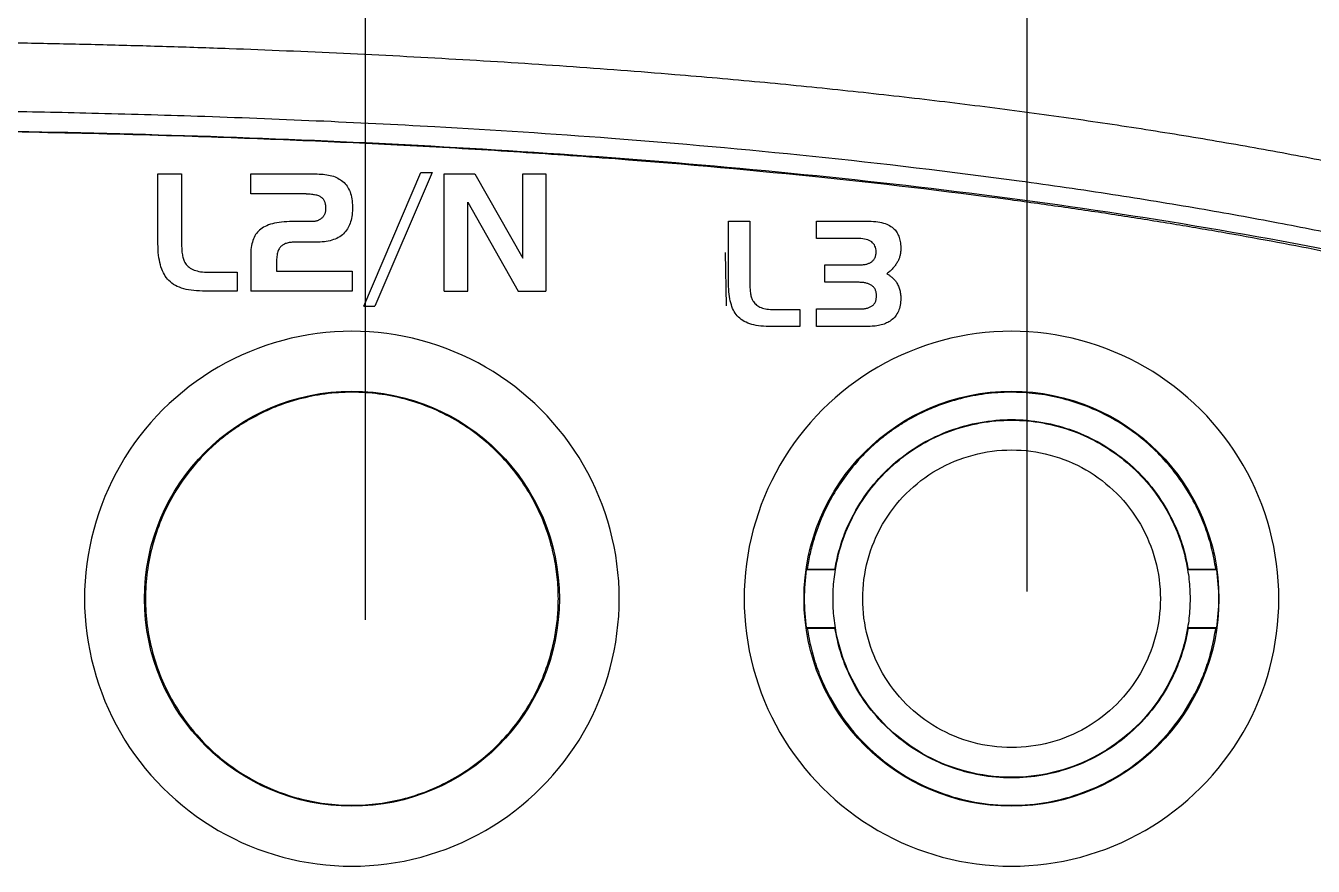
# Model space of a CAD drawing. Header units: inches. Extents: x 15 to 148, y 10 to 111.
# Drawn here: x 132.897 to 133.493, y 104.75 to 105.139 of the extents above; entities that cross this region are included whole.
import ezdxf

# ---------------------------------------------------------------- set-up
doc = ezdxf.new("R2010")
doc.units = ezdxf.units.IN
doc.header["$MEASUREMENT"] = 0
doc.layers.add('BLK_12AWG', color=7, linetype='Continuous')

# ---------------------------------------------------------------- blocks, each defined once
blk = doc.blocks.new('Varia')
at = {"color": 7, "linetype": 'Continuous'}
for p, q in [((163.8491, 107.3253), (163.8491, 107.3899)), ((163.8491, 107.3899), (163.871, 107.3899)), ((163.871, 107.3899), (163.871, 107.3242)), ((163.935, 107.3716), (163.935, 107.3899)), ((163.935, 107.3899), (163.9964, 107.3899)), ((163.9964, 107.3899), (163.9983, 107.3898)), ((163.9983, 107.3898), (164.0002, 107.3898)), ((164.0002, 107.3898), (164.002, 107.3896)), ((164.002, 107.3896), (164.0037, 107.3894)), ((164.0037, 107.3894), (164.0054, 107.3892)), ((164.0054, 107.3892), (164.007, 107.3889)), ((164.007, 107.3889), (164.0086, 107.3885)), ((164.0086, 107.3885), (164.0101, 107.3881)), ((164.0101, 107.3881), (164.0116, 107.3877)), ((164.0116, 107.3877), (164.013, 107.3871)), ((164.013, 107.3871), (164.0143, 107.3866)), ((164.0143, 107.3866), (164.0156, 107.3859)), ((164.0156, 107.3859), (164.0168, 107.3852)), ((164.0168, 107.3852), (164.018, 107.3845)), ((164.018, 107.3845), (164.0191, 107.3837)), ((164.0191, 107.3837), (164.0202, 107.3829)), ((164.0397, 107.2676), (164.0923, 107.3911)), ((164.1029, 107.3911), (164.0498, 107.2676)), ((164.0923, 107.3911), (164.1029, 107.3911)), ((164.1141, 107.2815), (164.1141, 107.3899)), ((164.1141, 107.3899), (164.1425, 107.3899)), ((164.1425, 107.3899), (164.1869, 107.3118)), ((164.1869, 107.3118), (164.1869, 107.3899)), ((164.1869, 107.3899), (164.2081, 107.3899)), ((164.2081, 107.3899), (164.2081, 107.2815)), ((163.9863, 107.3716), (163.935, 107.3716)), ((163.9863, 107.3716), (163.9876, 107.3715)), ((163.9876, 107.3715), (163.9888, 107.3715)), ((163.9888, 107.3715), (163.99, 107.3714)), ((163.99, 107.3714), (163.9911, 107.3713)), ((163.9911, 107.3713), (163.9921, 107.3712)), ((163.9921, 107.3712), (163.9932, 107.371)), ((164.0202, 107.3829), (164.0213, 107.3819)), ((164.0213, 107.3819), (164.0223, 107.3808)), ((164.0223, 107.3808), (164.0232, 107.3797)), ((164.0232, 107.3797), (164.0241, 107.3786)), ((164.0241, 107.3786), (164.0249, 107.3773)), ((164.0249, 107.3773), (164.0256, 107.376)), ((164.0256, 107.376), (164.0263, 107.3746)), ((164.0263, 107.3746), (164.0269, 107.3732)), ((164.0269, 107.3732), (164.0274, 107.3717)), ((164.0274, 107.3717), (164.0279, 107.3702)), ((163.9932, 107.371), (163.9941, 107.3709)), ((163.9941, 107.3709), (163.9951, 107.3707)), ((163.9951, 107.3707), (163.9959, 107.3704)), ((163.9959, 107.3704), (163.9968, 107.3701)), ((163.9968, 107.3701), (163.9976, 107.3699)), ((163.9976, 107.3699), (163.9983, 107.3695)), ((163.9983, 107.3695), (163.999, 107.3692)), ((163.999, 107.3692), (163.9996, 107.3688)), ((163.9996, 107.3688), (164.0002, 107.3684)), ((164.0002, 107.3684), (164.0008, 107.368)), ((164.0008, 107.368), (164.0012, 107.3676)), ((164.0012, 107.3676), (164.0016, 107.3671)), ((164.0016, 107.3671), (164.002, 107.3667)), ((164.002, 107.3667), (164.0023, 107.3662)), ((164.0023, 107.3662), (164.0026, 107.3657)), ((164.0026, 107.3657), (164.0029, 107.3651)), ((164.0029, 107.3651), (164.0032, 107.3645)), ((164.0032, 107.3645), (164.0034, 107.3639)), ((164.0034, 107.3639), (164.0036, 107.3633)), ((164.0036, 107.3633), (164.0038, 107.3626)), ((164.0038, 107.3626), (164.004, 107.3619)), ((164.004, 107.3619), (164.0041, 107.3611)), ((164.0041, 107.3611), (164.0042, 107.3604)), ((164.0042, 107.3604), (164.0043, 107.3596)), ((164.0043, 107.3596), (164.0043, 107.3587)), ((164.0279, 107.3702), (164.0283, 107.3685)), ((164.0283, 107.3685), (164.0286, 107.3668)), ((164.0286, 107.3668), (164.0288, 107.3651)), ((164.0288, 107.3651), (164.029, 107.3633)), ((164.029, 107.3633), (164.0291, 107.3614)), ((164.0291, 107.3614), (164.0292, 107.3594)), ((164.0292, 107.3594), (164.0291, 107.3575)), ((164.136, 107.3638), (164.1825, 107.2815)), ((164.136, 107.2815), (164.136, 107.3638)), ((163.9983, 107.3473), (163.9978, 107.3471)), ((163.9989, 107.3476), (163.9983, 107.3473)), ((163.9994, 107.3479), (163.9989, 107.3476)), ((163.9998, 107.3483), (163.9994, 107.3479)), ((164.0003, 107.3486), (163.9998, 107.3483)), ((164.0008, 107.349), (164.0003, 107.3486)), ((164.0012, 107.3495), (164.0008, 107.349)), ((164.0016, 107.3499), (164.0012, 107.3495)), ((164.002, 107.3503), (164.0016, 107.3499)), ((164.0023, 107.3508), (164.002, 107.3503)), ((164.0026, 107.3513), (164.0023, 107.3508)), ((164.0029, 107.3518), (164.0026, 107.3513)), ((164.0032, 107.3523), (164.0029, 107.3518)), ((164.0034, 107.3529), (164.0032, 107.3523)), ((164.0036, 107.3534), (164.0034, 107.3529)), ((164.0038, 107.354), (164.0036, 107.3534)), ((164.004, 107.3546), (164.0038, 107.354)), ((164.0041, 107.3552), (164.004, 107.3546)), ((164.0042, 107.3559), (164.0041, 107.3552)), ((164.0043, 107.3565), (164.0042, 107.3559)), ((164.0043, 107.3587), (164.0043, 107.3579)), ((164.0043, 107.3579), (164.0043, 107.3572)), ((164.0043, 107.3572), (164.0043, 107.3565)), ((164.0281, 107.3488), (164.0278, 107.3472)), ((164.0285, 107.3504), (164.0281, 107.3488)), ((164.0287, 107.3521), (164.0285, 107.3504)), ((164.0289, 107.3538), (164.0287, 107.3521)), ((164.0291, 107.3556), (164.0289, 107.3538)), ((164.0291, 107.3575), (164.0291, 107.3556)), ((163.9411, 107.3359), (163.9403, 107.3349)), ((163.942, 107.3369), (163.9411, 107.3359)), ((163.943, 107.3379), (163.942, 107.3369)), ((163.9442, 107.3388), (163.943, 107.3379)), ((163.9454, 107.3397), (163.9442, 107.3388)), ((163.9468, 107.3406), (163.9454, 107.3397)), ((163.9482, 107.3413), (163.9468, 107.3406)), ((163.9498, 107.342), (163.9482, 107.3413)), ((163.9514, 107.3427), (163.9498, 107.342)), ((163.9532, 107.3433), (163.9514, 107.3427)), ((163.9551, 107.3438), (163.9532, 107.3433)), ((163.957, 107.3443), (163.9551, 107.3438)), ((163.959, 107.3447), (163.957, 107.3443)), ((163.9612, 107.345), (163.959, 107.3447)), ((163.9635, 107.3453), (163.9612, 107.345)), ((163.9658, 107.3455), (163.9635, 107.3453)), ((163.9683, 107.3457), (163.9658, 107.3455)), ((163.9708, 107.3458), (163.9683, 107.3457)), ((163.9735, 107.3458), (163.9708, 107.3458)), ((163.9918, 107.3458), (163.9735, 107.3458)), ((163.9924, 107.3458), (163.9918, 107.3458)), ((163.9931, 107.3458), (163.9924, 107.3458)), ((163.9937, 107.3459), (163.9931, 107.3458)), ((163.9944, 107.346), (163.9937, 107.3459)), ((163.995, 107.3461), (163.9944, 107.346)), ((163.9956, 107.3462), (163.995, 107.3461)), ((163.9962, 107.3464), (163.9956, 107.3462)), ((163.9967, 107.3466), (163.9962, 107.3464)), ((163.9973, 107.3468), (163.9967, 107.3466)), ((163.9978, 107.3471), (163.9973, 107.3468)), ((164.0219, 107.3357), (164.0208, 107.3346)), ((164.0228, 107.3367), (164.0219, 107.3357)), ((164.0236, 107.3378), (164.0228, 107.3367)), ((164.0244, 107.339), (164.0236, 107.3378)), ((164.0251, 107.3402), (164.0244, 107.339)), ((164.0257, 107.3415), (164.0251, 107.3402)), ((164.0263, 107.3428), (164.0257, 107.3415)), ((164.0269, 107.3442), (164.0263, 107.3428)), ((164.0274, 107.3457), (164.0269, 107.3442)), ((164.0278, 107.3472), (164.0274, 107.3457)), ((164.3773, 107.2882), (164.3773, 107.3463)), ((164.3773, 107.3463), (164.397, 107.3463)), ((164.397, 107.3463), (164.397, 107.2872)), ((164.4586, 107.3301), (164.4586, 107.3463)), ((164.4586, 107.3463), (164.5047, 107.3463)), ((164.5047, 107.3463), (164.507, 107.3462)), ((164.507, 107.3462), (164.5092, 107.3462)), ((164.5092, 107.3462), (164.5114, 107.346)), ((164.5114, 107.346), (164.5134, 107.3458)), ((164.5134, 107.3458), (164.5153, 107.3455)), ((164.5153, 107.3455), (164.5172, 107.3452)), ((164.5172, 107.3452), (164.5189, 107.3449)), ((164.5189, 107.3449), (164.5206, 107.3444)), ((164.5206, 107.3444), (164.5222, 107.3439)), ((164.5222, 107.3439), (164.5236, 107.3434)), ((164.5236, 107.3434), (164.525, 107.3428)), ((164.525, 107.3428), (164.5263, 107.3421)), ((164.5263, 107.3421), (164.5275, 107.3414)), ((164.5275, 107.3414), (164.5287, 107.3406)), ((164.5287, 107.3406), (164.5297, 107.3398)), ((164.5297, 107.3398), (164.5306, 107.3389)), ((164.5306, 107.3389), (164.5314, 107.3381)), ((164.5314, 107.3381), (164.532, 107.3372)), ((164.532, 107.3372), (164.5327, 107.3363)), ((164.5327, 107.3363), (164.5333, 107.3353)), ((163.8492, 107.3225), (163.8491, 107.3253)), ((163.871, 107.3242), (163.871, 107.3228)), ((163.9357, 107.3236), (163.9355, 107.3218)), ((163.9361, 107.3252), (163.9357, 107.3236)), ((163.9365, 107.3268), (163.9361, 107.3252)), ((163.937, 107.3284), (163.9365, 107.3268)), ((163.9375, 107.3298), (163.937, 107.3284)), ((163.9381, 107.3312), (163.9375, 107.3298)), ((163.9388, 107.3325), (163.9381, 107.3312)), ((163.9395, 107.3337), (163.9388, 107.3325)), ((163.9403, 107.3349), (163.9395, 107.3337)), ((163.9637, 107.3235), (163.9631, 107.323)), ((163.9643, 107.3239), (163.9637, 107.3235)), ((163.9649, 107.3243), (163.9643, 107.3239)), ((163.9656, 107.3247), (163.9649, 107.3243)), ((163.9663, 107.325), (163.9656, 107.3247)), ((163.9671, 107.3254), (163.9663, 107.325)), ((163.9679, 107.3256), (163.9671, 107.3254)), ((163.9687, 107.3259), (163.9679, 107.3256)), ((163.9696, 107.3261), (163.9687, 107.3259)), ((163.9705, 107.3263), (163.9696, 107.3261)), ((163.9714, 107.3265), (163.9705, 107.3263)), ((163.9724, 107.3266), (163.9714, 107.3265)), ((163.9734, 107.3267), (163.9724, 107.3266)), ((163.9745, 107.3268), (163.9734, 107.3267)), ((163.9756, 107.3268), (163.9745, 107.3268)), ((163.9767, 107.3268), (163.9756, 107.3268)), ((163.997, 107.3268), (163.9767, 107.3268)), ((163.9991, 107.3269), (163.997, 107.3268)), ((164.0011, 107.327), (163.9991, 107.3269)), ((164.0031, 107.3272), (164.0011, 107.327)), ((164.0049, 107.3274), (164.0031, 107.3272)), ((164.0067, 107.3277), (164.0049, 107.3274)), ((164.0085, 107.3281), (164.0067, 107.3277)), ((164.0101, 107.3285), (164.0085, 107.3281)), ((164.0117, 107.3291), (164.0101, 107.3285)), ((164.0132, 107.3296), (164.0117, 107.3291)), ((164.0147, 107.3303), (164.0132, 107.3296)), ((164.016, 107.331), (164.0147, 107.3303)), ((164.0174, 107.3318), (164.016, 107.331)), ((164.0186, 107.3327), (164.0174, 107.3318)), ((164.0198, 107.3336), (164.0186, 107.3327)), ((164.0208, 107.3346), (164.0198, 107.3336)), ((164.4976, 107.3301), (164.4586, 107.3301)), ((164.4996, 107.33), (164.4976, 107.3301)), ((164.5014, 107.3299), (164.4996, 107.33)), ((164.5031, 107.3296), (164.5014, 107.3299)), ((164.5047, 107.3293), (164.5031, 107.3296)), ((164.5061, 107.3289), (164.5047, 107.3293)), ((164.5074, 107.3283), (164.5061, 107.3289)), ((164.5086, 107.3277), (164.5074, 107.3283)), ((164.5097, 107.327), (164.5086, 107.3277)), ((164.5106, 107.3262), (164.5097, 107.327)), ((164.5115, 107.3253), (164.5106, 107.3262)), ((164.5122, 107.3243), (164.5115, 107.3253)), ((164.5127, 107.3232), (164.5122, 107.3243)), ((164.5333, 107.3353), (164.5338, 107.3343)), ((164.5338, 107.3343), (164.5343, 107.3333)), ((164.5343, 107.3333), (164.5347, 107.3322)), ((164.5347, 107.3322), (164.5351, 107.331)), ((164.5351, 107.331), (164.5355, 107.3298)), ((164.5355, 107.3298), (164.5358, 107.3286)), ((164.5358, 107.3286), (164.5361, 107.3273)), ((164.5361, 107.3273), (164.5363, 107.326)), ((164.5363, 107.326), (164.5364, 107.3246)), ((164.5364, 107.3246), (164.5366, 107.3232)), ((163.8493, 107.3198), (163.8492, 107.3225)), ((163.8494, 107.3172), (163.8493, 107.3198)), ((163.8497, 107.3147), (163.8494, 107.3172)), ((163.85, 107.3123), (163.8497, 107.3147)), ((163.8504, 107.3101), (163.85, 107.3123)), ((163.871, 107.3228), (163.8711, 107.3214)), ((163.8711, 107.3214), (163.8711, 107.32)), ((163.8711, 107.32), (163.8712, 107.3187)), ((163.8712, 107.3187), (163.8713, 107.3175)), ((163.8713, 107.3175), (163.8715, 107.3163)), ((163.8715, 107.3163), (163.8717, 107.3151)), ((163.8717, 107.3151), (163.8719, 107.314)), ((163.8719, 107.314), (163.8721, 107.313)), ((163.8721, 107.313), (163.8724, 107.312)), ((163.8724, 107.312), (163.8727, 107.3111)), ((163.9351, 107.3181), (163.935, 107.3161)), ((163.935, 107.3161), (163.935, 107.3141)), ((163.935, 107.3141), (163.935, 107.2815)), ((163.9352, 107.32), (163.9351, 107.3181)), ((163.9355, 107.3218), (163.9352, 107.32)), ((163.959, 107.3123), (163.9589, 107.311)), ((163.9591, 107.3136), (163.959, 107.3123)), ((163.9593, 107.3148), (163.9591, 107.3136)), ((163.9595, 107.3159), (163.9593, 107.3148)), ((163.9598, 107.317), (163.9595, 107.3159)), ((163.9601, 107.318), (163.9598, 107.317)), ((163.9604, 107.3189), (163.9601, 107.318)), ((163.9608, 107.3198), (163.9604, 107.3189)), ((163.9612, 107.3206), (163.9608, 107.3198)), ((163.9616, 107.3213), (163.9612, 107.3206)), ((163.9621, 107.3219), (163.9616, 107.3213)), ((163.9626, 107.3225), (163.9621, 107.3219)), ((163.9631, 107.323), (163.9626, 107.3225)), ((164.3754, 107.2678), (164.3745, 107.3172)), ((164.5123, 107.3115), (164.5126, 107.3121)), ((164.5126, 107.3121), (164.5129, 107.3127)), ((164.5132, 107.322), (164.5127, 107.3232)), ((164.5129, 107.3127), (164.5131, 107.3134)), ((164.5131, 107.3134), (164.5133, 107.314)), ((164.5135, 107.3207), (164.5132, 107.322)), ((164.5133, 107.314), (164.5135, 107.3147)), ((164.5137, 107.3193), (164.5135, 107.3207)), ((164.5135, 107.3147), (164.5136, 107.3154)), ((164.5136, 107.3154), (164.5137, 107.3162)), ((164.5137, 107.3178), (164.5137, 107.3193)), ((164.5137, 107.317), (164.5137, 107.3178)), ((164.5137, 107.3162), (164.5137, 107.317)), ((164.5351, 107.3117), (164.5348, 107.3109)), ((164.5354, 107.3124), (164.5351, 107.3117)), ((164.5356, 107.3132), (164.5354, 107.3124)), ((164.5358, 107.3139), (164.5356, 107.3132)), ((164.536, 107.3147), (164.5358, 107.3139)), ((164.5362, 107.3154), (164.536, 107.3147)), ((164.5363, 107.3162), (164.5362, 107.3154)), ((164.5364, 107.317), (164.5363, 107.3162)), ((164.5365, 107.3178), (164.5364, 107.317)), ((164.5366, 107.3186), (164.5365, 107.3178)), ((164.5366, 107.3232), (164.5366, 107.3217)), ((164.5366, 107.3217), (164.5367, 107.3202)), ((164.5367, 107.3202), (164.5366, 107.3193)), ((164.5366, 107.3193), (164.5366, 107.3186)), ((163.8508, 107.3079), (163.8504, 107.3101)), ((163.8513, 107.3058), (163.8508, 107.3079)), ((163.8519, 107.3038), (163.8513, 107.3058)), ((163.8526, 107.3019), (163.8519, 107.3038)), ((163.8533, 107.3001), (163.8526, 107.3019)), ((163.8541, 107.2984), (163.8533, 107.3001)), ((163.8727, 107.3111), (163.873, 107.3102)), ((163.873, 107.3102), (163.8734, 107.3093)), ((163.8734, 107.3093), (163.8737, 107.3086)), ((163.8737, 107.3086), (163.8741, 107.3078)), ((163.8741, 107.3078), (163.8746, 107.3071)), ((163.8746, 107.3071), (163.8753, 107.3061)), ((163.8753, 107.3061), (163.8761, 107.3052)), ((163.8761, 107.3052), (163.877, 107.3043)), ((163.877, 107.3043), (163.878, 107.3035)), ((163.878, 107.3035), (163.879, 107.3028)), ((163.879, 107.3028), (163.8802, 107.3021)), ((163.8802, 107.3021), (163.8814, 107.3015)), ((163.8814, 107.3015), (163.8827, 107.301)), ((163.8827, 107.301), (163.884, 107.3005)), ((163.884, 107.3005), (163.8855, 107.3001)), ((163.8855, 107.3001), (163.887, 107.2997)), ((163.887, 107.2997), (163.8886, 107.2994)), ((163.9588, 107.3096), (163.9587, 107.3081)), ((163.9587, 107.3081), (163.9587, 107.3065)), ((163.9587, 107.3065), (163.9587, 107.2998)), ((163.9587, 107.2998), (164.0287, 107.2998)), ((163.9589, 107.311), (163.9588, 107.3096)), ((164.0287, 107.2998), (164.0287, 107.2815)), ((164.4662, 107.2896), (164.4662, 107.3058)), ((164.4662, 107.3058), (164.4976, 107.3058)), ((164.4976, 107.3058), (164.4986, 107.3058)), ((164.4986, 107.3058), (164.4995, 107.3058)), ((164.4995, 107.3058), (164.5004, 107.3058)), ((164.5004, 107.3058), (164.5013, 107.3059)), ((164.5013, 107.3059), (164.5021, 107.306)), ((164.5021, 107.306), (164.5029, 107.3061)), ((164.5029, 107.3061), (164.5037, 107.3062)), ((164.5037, 107.3062), (164.5045, 107.3064)), ((164.5045, 107.3064), (164.5051, 107.3065)), ((164.5051, 107.3065), (164.5058, 107.3067)), ((164.5058, 107.3067), (164.5065, 107.3069)), ((164.5065, 107.3069), (164.5071, 107.3072)), ((164.5071, 107.3072), (164.5077, 107.3074)), ((164.5077, 107.3074), (164.5082, 107.3077)), ((164.5082, 107.3077), (164.5087, 107.308)), ((164.5087, 107.308), (164.5092, 107.3083)), ((164.5092, 107.3083), (164.5098, 107.3087)), ((164.5098, 107.3087), (164.5103, 107.3091)), ((164.5103, 107.3091), (164.5108, 107.3095)), ((164.5108, 107.3095), (164.5112, 107.31)), ((164.5112, 107.31), (164.5116, 107.3105)), ((164.5116, 107.3105), (164.512, 107.311)), ((164.512, 107.311), (164.5123, 107.3115)), ((164.5267, 107.3), (164.5259, 107.2994)), ((164.5274, 107.3006), (164.5267, 107.3)), ((164.528, 107.3013), (164.5274, 107.3006)), ((164.5287, 107.3019), (164.528, 107.3013)), ((164.5293, 107.3026), (164.5287, 107.3019)), ((164.5299, 107.3033), (164.5293, 107.3026)), ((164.5305, 107.3039), (164.5299, 107.3033)), ((164.531, 107.3046), (164.5305, 107.3039)), ((164.5315, 107.3053), (164.531, 107.3046)), ((164.532, 107.306), (164.5315, 107.3053)), ((164.5325, 107.3067), (164.532, 107.306)), ((164.5329, 107.3074), (164.5325, 107.3067)), ((164.5334, 107.3081), (164.5329, 107.3074)), ((164.5338, 107.3088), (164.5334, 107.3081)), ((164.5341, 107.3095), (164.5338, 107.3088)), ((164.5345, 107.3102), (164.5341, 107.3095)), ((164.5348, 107.3109), (164.5345, 107.3102)), ((163.855, 107.2968), (163.8541, 107.2984)), ((163.8559, 107.2953), (163.855, 107.2968)), ((163.8569, 107.2938), (163.8559, 107.2953)), ((163.858, 107.2925), (163.8569, 107.2938)), ((163.8592, 107.2912), (163.858, 107.2925)), ((163.8606, 107.29), (163.8592, 107.2912)), ((163.862, 107.2888), (163.8606, 107.29)), ((163.8636, 107.2877), (163.862, 107.2888)), ((163.8886, 107.2994), (163.8903, 107.2992)), ((163.8903, 107.2992), (163.8921, 107.299)), ((163.8921, 107.299), (163.8939, 107.2989)), ((163.8939, 107.2989), (163.8958, 107.2989)), ((163.8958, 107.2989), (163.9225, 107.2989)), ((163.9225, 107.2989), (163.9225, 107.2815)), ((164.3773, 107.2857), (164.3773, 107.2882)), ((164.4981, 107.2896), (164.4662, 107.2896)), ((164.499, 107.2895), (164.4981, 107.2896)), ((164.4999, 107.2895), (164.499, 107.2895)), ((164.5007, 107.2894), (164.4999, 107.2895)), ((164.5016, 107.2894), (164.5007, 107.2894)), ((164.5024, 107.2893), (164.5016, 107.2894)), ((164.5032, 107.2891), (164.5024, 107.2893)), ((164.504, 107.289), (164.5032, 107.2891)), ((164.5047, 107.2888), (164.504, 107.289)), ((164.5054, 107.2886), (164.5047, 107.2888)), ((164.5061, 107.2884), (164.5054, 107.2886)), ((164.5068, 107.2881), (164.5061, 107.2884)), ((164.5075, 107.2879), (164.5068, 107.2881)), ((164.5081, 107.2876), (164.5075, 107.2879)), ((164.5244, 107.2981), (164.5237, 107.2975)), ((164.5237, 107.2975), (164.5243, 107.2972)), ((164.5243, 107.2972), (164.5249, 107.2968)), ((164.5252, 107.2988), (164.5244, 107.2981)), ((164.5249, 107.2968), (164.5255, 107.2965)), ((164.5259, 107.2994), (164.5252, 107.2988)), ((164.5255, 107.2965), (164.5261, 107.2961)), ((164.5261, 107.2961), (164.5266, 107.2957)), ((164.5266, 107.2957), (164.5272, 107.2953)), ((164.5272, 107.2953), (164.5277, 107.2948)), ((164.5277, 107.2948), (164.5283, 107.2944)), ((164.5283, 107.2944), (164.5288, 107.294)), ((164.5288, 107.294), (164.5293, 107.2935)), ((164.5293, 107.2935), (164.5303, 107.2925)), ((164.5303, 107.2925), (164.5307, 107.292)), ((164.5307, 107.292), (164.5312, 107.2915)), ((164.5312, 107.2915), (164.5316, 107.2909)), ((164.5316, 107.2909), (164.532, 107.2904)), ((164.532, 107.2904), (164.5326, 107.2896)), ((164.5326, 107.2896), (164.5331, 107.2887)), ((164.5331, 107.2887), (164.5336, 107.2879)), ((164.5336, 107.2879), (164.534, 107.287)), ((163.8653, 107.2867), (163.8636, 107.2877)), ((163.867, 107.2858), (163.8653, 107.2867)), ((163.8689, 107.285), (163.867, 107.2858)), ((163.8709, 107.2843), (163.8689, 107.285)), ((163.873, 107.2836), (163.8709, 107.2843)), ((163.8751, 107.2831), (163.873, 107.2836)), ((163.8774, 107.2826), (163.8751, 107.2831)), ((163.8798, 107.2822), (163.8774, 107.2826)), ((163.8823, 107.2819), (163.8798, 107.2822)), ((163.8849, 107.2817), (163.8823, 107.2819)), ((163.8876, 107.2816), (163.8849, 107.2817)), ((163.8904, 107.2815), (163.8876, 107.2816)), ((163.9225, 107.2815), (163.8904, 107.2815)), ((164.0287, 107.2815), (163.935, 107.2815)), ((164.1141, 107.2815), (164.136, 107.2815)), ((164.1825, 107.2815), (164.2081, 107.2815)), ((164.3774, 107.2832), (164.3773, 107.2857)), ((164.3775, 107.2809), (164.3774, 107.2832)), ((164.3778, 107.2787), (164.3775, 107.2809)), ((164.378, 107.2765), (164.3778, 107.2787)), ((164.3784, 107.2744), (164.378, 107.2765)), ((164.397, 107.2872), (164.397, 107.2859)), ((164.397, 107.2859), (164.397, 107.2846)), ((164.397, 107.2846), (164.3971, 107.2834)), ((164.3971, 107.2834), (164.3972, 107.2822)), ((164.3972, 107.2822), (164.3973, 107.2811)), ((164.3973, 107.2811), (164.3974, 107.28)), ((164.3974, 107.28), (164.3976, 107.279)), ((164.3976, 107.279), (164.3978, 107.278)), ((164.3978, 107.278), (164.398, 107.2771)), ((164.398, 107.2771), (164.3982, 107.2762)), ((164.3982, 107.2762), (164.3985, 107.2753)), ((164.5087, 107.2873), (164.5081, 107.2876)), ((164.5093, 107.2869), (164.5087, 107.2873)), ((164.5098, 107.2866), (164.5093, 107.2869)), ((164.5103, 107.2862), (164.5098, 107.2866)), ((164.5108, 107.2857), (164.5103, 107.2862)), ((164.5113, 107.2853), (164.5108, 107.2857)), ((164.5117, 107.2848), (164.5113, 107.2853)), ((164.5121, 107.2844), (164.5117, 107.2848)), ((164.5125, 107.2838), (164.5121, 107.2844)), ((164.5128, 107.2833), (164.5125, 107.2838)), ((164.5131, 107.2827), (164.5128, 107.2833)), ((164.5133, 107.2821), (164.5131, 107.2827)), ((164.5135, 107.2815), (164.5133, 107.2821)), ((164.5137, 107.2809), (164.5135, 107.2815)), ((164.5139, 107.2802), (164.5137, 107.2809)), ((164.514, 107.2795), (164.5139, 107.2802)), ((164.5141, 107.2788), (164.514, 107.2795)), ((164.5141, 107.278), (164.5141, 107.2788)), ((164.5142, 107.2773), (164.5141, 107.278)), ((164.5141, 107.2764), (164.5142, 107.2773)), ((164.5141, 107.2757), (164.5141, 107.2764)), ((164.534, 107.287), (164.5345, 107.2861)), ((164.5345, 107.2861), (164.5348, 107.2852)), ((164.5348, 107.2852), (164.5352, 107.2842)), ((164.5352, 107.2842), (164.5355, 107.2833)), ((164.5355, 107.2833), (164.5358, 107.2823)), ((164.5358, 107.2823), (164.536, 107.2813)), ((164.536, 107.2813), (164.5362, 107.2802)), ((164.5362, 107.2802), (164.5364, 107.2792)), ((164.5364, 107.2792), (164.5365, 107.2781)), ((164.5365, 107.2781), (164.5366, 107.277)), ((164.5366, 107.277), (164.5366, 107.2759)), ((164.5366, 107.2759), (164.5367, 107.2748)), ((164.0397, 107.2676), (164.0498, 107.2676)), ((164.3788, 107.2725), (164.3784, 107.2744)), ((164.3792, 107.2706), (164.3788, 107.2725)), ((164.3798, 107.2688), (164.3792, 107.2706)), ((164.3804, 107.2671), (164.3798, 107.2688)), ((164.381, 107.2655), (164.3804, 107.2671)), ((164.3817, 107.2639), (164.381, 107.2655)), ((164.3825, 107.2625), (164.3817, 107.2639)), ((164.3985, 107.2753), (164.3988, 107.2746)), ((164.3988, 107.2746), (164.3991, 107.2738)), ((164.3991, 107.2738), (164.3994, 107.2731)), ((164.3994, 107.2731), (164.3998, 107.2724)), ((164.3998, 107.2724), (164.4002, 107.2718)), ((164.4002, 107.2718), (164.4008, 107.2709)), ((164.4008, 107.2709), (164.4016, 107.2701)), ((164.4016, 107.2701), (164.4024, 107.2693)), ((164.4024, 107.2693), (164.4032, 107.2686)), ((164.4032, 107.2686), (164.4042, 107.2679)), ((164.4042, 107.2679), (164.4052, 107.2673)), ((164.4052, 107.2673), (164.4063, 107.2667)), ((164.4063, 107.2667), (164.4075, 107.2663)), ((164.4075, 107.2663), (164.4087, 107.2658)), ((164.4087, 107.2658), (164.41, 107.2654)), ((164.41, 107.2654), (164.4114, 107.2651)), ((164.4114, 107.2651), (164.4128, 107.2649)), ((164.4128, 107.2649), (164.4143, 107.2647)), ((164.4143, 107.2647), (164.4159, 107.2645)), ((164.4159, 107.2645), (164.4176, 107.2644)), ((164.4176, 107.2644), (164.4193, 107.2644)), ((164.4193, 107.2644), (164.4433, 107.2644)), ((164.4433, 107.2644), (164.4433, 107.2488)), ((164.4586, 107.2488), (164.4586, 107.265)), ((164.4586, 107.265), (164.4981, 107.265)), ((164.4981, 107.265), (164.4991, 107.265)), ((164.4991, 107.265), (164.5, 107.265)), ((164.5, 107.265), (164.5009, 107.2651)), ((164.5009, 107.2651), (164.5018, 107.2651)), ((164.5018, 107.2651), (164.5026, 107.2652)), ((164.5026, 107.2652), (164.5034, 107.2654)), ((164.5034, 107.2654), (164.5042, 107.2655)), ((164.5042, 107.2655), (164.505, 107.2657)), ((164.505, 107.2657), (164.5057, 107.2658)), ((164.5057, 107.2658), (164.5064, 107.2661)), ((164.5064, 107.2661), (164.5071, 107.2663)), ((164.5071, 107.2663), (164.5077, 107.2665)), ((164.5077, 107.2665), (164.5083, 107.2668)), ((164.5083, 107.2668), (164.5089, 107.2671)), ((164.5089, 107.2671), (164.5095, 107.2674)), ((164.5095, 107.2674), (164.51, 107.2678)), ((164.51, 107.2678), (164.5105, 107.2681)), ((164.5105, 107.2681), (164.511, 107.2685)), ((164.511, 107.2685), (164.5114, 107.2689)), ((164.5114, 107.2689), (164.5118, 107.2694)), ((164.5118, 107.2694), (164.5122, 107.2699)), ((164.5122, 107.2699), (164.5125, 107.2704)), ((164.5125, 107.2704), (164.5128, 107.271)), ((164.5128, 107.271), (164.5131, 107.2715)), ((164.5131, 107.2715), (164.5134, 107.2721)), ((164.5134, 107.2721), (164.5136, 107.2728)), ((164.5136, 107.2728), (164.5137, 107.2735)), ((164.5137, 107.2735), (164.5139, 107.2742)), ((164.5139, 107.2742), (164.514, 107.2749)), ((164.514, 107.2749), (164.5141, 107.2757)), ((164.5349, 107.2641), (164.5344, 107.2628)), ((164.5354, 107.2655), (164.5349, 107.2641)), ((164.5358, 107.2669), (164.5354, 107.2655)), ((164.5361, 107.2684), (164.5358, 107.2669)), ((164.5363, 107.2699), (164.5361, 107.2684)), ((164.5365, 107.2714), (164.5363, 107.2699)), ((164.5366, 107.2731), (164.5365, 107.2714)), ((164.5367, 107.2748), (164.5366, 107.2731)), ((164.3833, 107.2611), (164.3825, 107.2625)), ((164.3843, 107.2599), (164.3833, 107.2611)), ((164.3852, 107.2587), (164.3843, 107.2599)), ((164.3863, 107.2575), (164.3852, 107.2587)), ((164.3876, 107.2564), (164.3863, 107.2575)), ((164.3889, 107.2553), (164.3876, 107.2564)), ((164.3903, 107.2543), (164.3889, 107.2553)), ((164.3918, 107.2534), (164.3903, 107.2543)), ((164.3934, 107.2526), (164.3918, 107.2534)), ((164.3951, 107.2519), (164.3934, 107.2526)), ((164.5235, 107.252), (164.5224, 107.2515)), ((164.5246, 107.2525), (164.5235, 107.252)), ((164.5257, 107.2531), (164.5246, 107.2525)), ((164.5267, 107.2538), (164.5257, 107.2531)), ((164.5277, 107.2545), (164.5267, 107.2538)), ((164.5288, 107.2553), (164.5277, 107.2545)), ((164.5298, 107.2562), (164.5288, 107.2553)), ((164.5307, 107.2572), (164.5298, 107.2562)), ((164.5316, 107.2582), (164.5307, 107.2572)), ((164.5324, 107.2593), (164.5316, 107.2582)), ((164.5331, 107.2604), (164.5324, 107.2593)), ((164.5338, 107.2616), (164.5331, 107.2604)), ((164.5344, 107.2628), (164.5338, 107.2616)), ((164.3968, 107.2512), (164.3951, 107.2519)), ((164.3987, 107.2507), (164.3968, 107.2512)), ((164.4007, 107.2502), (164.3987, 107.2507)), ((164.4027, 107.2497), (164.4007, 107.2502)), ((164.4049, 107.2494), (164.4027, 107.2497)), ((164.4071, 107.2491), (164.4049, 107.2494)), ((164.4095, 107.2489), (164.4071, 107.2491)), ((164.4119, 107.2488), (164.4095, 107.2489)), ((164.4144, 107.2488), (164.4119, 107.2488)), ((164.4433, 107.2488), (164.4144, 107.2488)), ((164.5068, 107.2488), (164.4586, 107.2488)), ((164.5084, 107.2488), (164.5068, 107.2488)), ((164.51, 107.2489), (164.5084, 107.2488)), ((164.5115, 107.249), (164.51, 107.2489)), ((164.513, 107.2491), (164.5115, 107.249)), ((164.5145, 107.2493), (164.513, 107.2491)), ((164.5159, 107.2496), (164.5145, 107.2493)), ((164.5173, 107.2499), (164.5159, 107.2496)), ((164.5186, 107.2502), (164.5173, 107.2499)), ((164.5199, 107.2506), (164.5186, 107.2502)), ((164.5212, 107.251), (164.5199, 107.2506)), ((164.5224, 107.2515), (164.5212, 107.251)), ((164.4495, 107.0238), (164.4501, 107.0243)), ((164.4495, 107.0238), (164.4761, 107.0238)), ((164.4501, 107.0243), (164.4757, 107.0243)), ((164.4757, 107.0243), (164.4761, 107.0238)), ((164.8026, 107.0243), (164.8021, 107.0238)), ((164.8021, 107.0238), (164.8288, 107.0238)), ((164.8026, 107.0243), (164.8282, 107.0243)), ((164.8282, 107.0243), (164.8288, 107.0238)), ((164.4501, 106.9693), (164.4495, 106.9698)), ((164.4761, 106.9698), (164.4495, 106.9698)), ((164.4757, 106.9693), (164.4501, 106.9693)), ((164.4757, 106.9693), (164.4761, 106.9698)), ((164.8026, 106.9693), (164.8021, 106.9698)), ((164.8288, 106.9698), (164.8021, 106.9698)), ((164.8282, 106.9693), (164.8026, 106.9693)), ((164.8288, 106.9698), (164.8282, 106.9693))]:
    blk.add_line(p, q, dxfattribs=at)
for centre in [(164.0286, 106.9968), (164.6391, 106.9968)]:
    blk.add_circle(centre, 0.192, dxfattribs=at)
for points, knots in [([(163.5006, 107.5131), (163.5207, 107.5131), (163.5608, 107.5131), (163.6207, 107.5126), (163.6802, 107.5119), (163.7395, 107.5109), (163.7983, 107.5096), (163.8568, 107.508), (163.931, 107.5055), (164.0204, 107.5018), (164.1244, 107.4964), (164.2267, 107.4899), (164.3204, 107.4828), (164.4057, 107.4753), (164.4827, 107.4676), (164.5584, 107.4592), (164.6326, 107.45), (164.7053, 107.44), (164.7766, 107.4292), (164.8465, 107.4175), (164.915, 107.405), (164.982, 107.3916), (165.0477, 107.3773), (165.0905, 107.3669), (165.1118, 107.3618)], [0, 0, 0, 0, 0.036507, 0.072804, 0.108897, 0.14479, 0.180489, 0.215998, 0.251324, 0.315652, 0.379003, 0.441418, 0.502941, 0.551228, 0.598802, 0.645692, 0.691926, 0.737535, 0.782551, 0.827009, 0.870944, 0.914395, 0.9574, 1, 1, 1, 1]), ([(163.5006, 107.4497), (163.5193, 107.4497), (163.5602, 107.4497), (163.6268, 107.4491), (163.7038, 107.4481), (163.7913, 107.4463), (163.9265, 107.4424), (164.087, 107.4354), (164.2769, 107.4231), (164.4576, 107.407), (164.6121, 107.3887), (164.731, 107.3715), (164.8109, 107.3585), (164.884, 107.3453), (164.9505, 107.3322), (164.9924, 107.323), (165.0123, 107.3186)], [0, 0, 0, 0, 0.036425, 0.079657, 0.129695, 0.186537, 0.250183, 0.393442, 0.500277, 0.622821, 0.750222, 0.80843, 0.862513, 0.912474, 0.958304, 1, 1, 1, 1]), ([(163.5006, 107.4313), (163.6291, 107.4313), (163.7576, 107.4293), (164.014, 107.4209), (164.1419, 107.4145), (164.396, 107.3955), (164.5223, 107.3829), (164.7712, 107.3496), (164.8939, 107.329), (165.0131, 107.3028)], [0, 0, 0, 0, 0.25, 0.25, 0.5, 0.5, 0.75, 0.75, 1, 1, 1, 1]), ([(165.0126, 107.3004), (164.9981, 107.3036), (164.9689, 107.31), (164.9246, 107.319), (164.8793, 107.3277), (164.833, 107.336), (164.7857, 107.344), (164.7374, 107.3517), (164.6882, 107.359), (164.594, 107.372), (164.4514, 107.3887), (164.294, 107.4025), (164.1658, 107.4113), (164.0716, 107.4167), (163.9762, 107.4211), (163.8711, 107.425), (163.7548, 107.4281), (163.6281, 107.4303), (163.5433, 107.4305), (163.5006, 107.4307)], [0, 0, 0, 0, 0.029172, 0.058931, 0.08928, 0.120224, 0.151766, 0.183909, 0.216658, 0.250014, 0.371438, 0.500007, 0.561672, 0.625011, 0.686281, 0.750033, 0.83259, 0.915909, 1, 1, 1, 1]), ([(164.2761, 106.9968), (164.2761, 107.04), (164.2646, 107.0831), (164.2214, 107.158), (164.1898, 107.1895), (164.115, 107.2327), (164.0718, 107.2443), (163.9854, 107.2443), (163.9423, 107.2327), (163.8675, 107.1895), (163.8359, 107.158), (163.7927, 107.0831), (163.7811, 107.04), (163.7811, 106.9536), (163.7927, 106.9105), (163.8359, 106.8356), (163.8675, 106.8041), (163.9049, 106.7825)], [0, 0, 0, 0, 0.125, 0.125, 0.25, 0.25, 0.375, 0.375, 0.5, 0.5, 0.625, 0.625, 0.75, 0.75, 0.875, 0.875, 1, 1, 1, 1]), ([(164.8866, 106.9968), (164.8866, 107.04), (164.8751, 107.0831), (164.8319, 107.158), (164.8003, 107.1895), (164.7255, 107.2327), (164.6823, 107.2443), (164.5959, 107.2443), (164.5528, 107.2327), (164.478, 107.1895), (164.4464, 107.158), (164.4032, 107.0831), (164.3916, 107.04), (164.3916, 106.9536), (164.4032, 106.9105), (164.4464, 106.8356), (164.478, 106.8041), (164.5154, 106.7825)], [0, 0, 0, 0, 0.125, 0.125, 0.25, 0.25, 0.375, 0.375, 0.5, 0.5, 0.625, 0.625, 0.75, 0.75, 0.875, 0.875, 1, 1, 1, 1]), ([(164.2197, 106.9968), (164.2196, 107.0001), (164.2195, 107.0068), (164.2187, 107.0168), (164.2174, 107.0267), (164.2156, 107.0365), (164.2121, 107.0511), (164.2057, 107.0701), (164.1946, 107.0926), (164.1807, 107.1134), (164.1586, 107.1385), (164.1253, 107.1642), (164.0864, 107.1803), (164.0537, 107.1868), (164.0286, 107.1884), (164.0036, 107.1868), (163.9818, 107.1824), (163.9632, 107.1766), (163.9478, 107.1702), (163.938, 107.1649), (163.9331, 107.1623)], [0, 0, 0, 0, 0.025106, 0.050103, 0.075059, 0.100044, 0.125126, 0.187614, 0.250178, 0.312666, 0.37523, 0.500012, 0.624794, 0.687282, 0.749846, 0.812334, 0.874899, 0.916602, 0.958196, 1, 1, 1, 1]), ([(164.8282, 107.0243), (164.8277, 107.0274), (164.8267, 107.0335), (164.8247, 107.0426), (164.8223, 107.0516), (164.8194, 107.0604), (164.8144, 107.0735), (164.8063, 107.0903), (164.7937, 107.1099), (164.7788, 107.1279), (164.7562, 107.1492), (164.7233, 107.1704), (164.6863, 107.1831), (164.6555, 107.1876), (164.6322, 107.1882), (164.609, 107.186), (164.5888, 107.1814), (164.5716, 107.1757), (164.5572, 107.1697), (164.5482, 107.1648), (164.5436, 107.1623)], [0, 0, 0, 0, 0.0250944, 0.050093, 0.0750553, 0.1000408, 0.1251091, 0.1875908, 0.2501542, 0.3126359, 0.3751993, 0.5000106, 0.6248219, 0.6873036, 0.749867, 0.8123487, 0.8749121, 0.9165997, 0.9582035, 1, 1, 1, 1]), ([(163.9331, 107.1623), (163.9302, 107.1605), (163.9245, 107.1571), (163.9163, 107.1514), (163.9083, 107.1454), (163.9007, 107.1389), (163.8899, 107.1285), (163.8766, 107.1135), (163.8627, 107.0926), (163.8516, 107.0701), (163.8409, 107.0385), (163.8354, 106.9968), (163.842, 106.9468), (163.8613, 106.9002), (163.892, 106.8601), (163.932, 106.8294), (163.9786, 106.8101), (164.0286, 106.8035), (164.0787, 106.8101), (164.1253, 106.8294), (164.1586, 106.8551), (164.1807, 106.8801), (164.1946, 106.901), (164.2057, 106.9235), (164.2128, 106.9446), (164.217, 106.9636), (164.2193, 106.9801), (164.2196, 106.9912), (164.2197, 106.9968)], [0, 0, 0, 0, 0.012564, 0.0250734, 0.0375625, 0.0500658, 0.0626176, 0.0938888, 0.1251982, 0.1564695, 0.1877788, 0.2502243, 0.3126698, 0.3751152, 0.4375607, 0.5000061, 0.5624516, 0.6248971, 0.6873425, 0.749788, 0.8122335, 0.8435047, 0.8748141, 0.9060853, 0.9373947, 0.9582644, 0.9790795, 1, 1, 1, 1]), ([(164.5436, 107.1623), (164.5405, 107.1604), (164.5343, 107.1567), (164.5255, 107.1505), (164.517, 107.1439), (164.5062, 107.1344), (164.4938, 107.1214), (164.4807, 107.1043), (164.4696, 107.0857), (164.4616, 107.0682), (164.4562, 107.0524), (164.4524, 107.0385), (164.4509, 107.029), (164.4501, 107.0243)], [0, 0, 0, 0, 0.062646, 0.125072, 0.187475, 0.250055, 0.374945, 0.500012, 0.624903, 0.74997, 0.833274, 0.91646, 1, 1, 1, 1]), ([(164.4757, 107.0243), (164.4763, 107.0275), (164.4775, 107.0339), (164.48, 107.0433), (164.4829, 107.0525), (164.4864, 107.0615), (164.4905, 107.0703), (164.4981, 107.0845), (164.511, 107.1033), (164.5316, 107.124), (164.5554, 107.1408), (164.5819, 107.1532), (164.61, 107.1609), (164.6391, 107.1634), (164.6682, 107.1609), (164.6964, 107.1532), (164.7229, 107.1408), (164.7467, 107.124), (164.7673, 107.1033), (164.782, 107.0819), (164.7921, 107.0616), (164.7987, 107.0433), (164.8013, 107.0307), (164.8026, 107.0243)], [0, 0, 0, 0, 0.020981, 0.041815, 0.062573, 0.083327, 0.10415, 0.125112, 0.187565, 0.250084, 0.312536, 0.375055, 0.437508, 0.500026, 0.562479, 0.624997, 0.68745, 0.749969, 0.812421, 0.87494, 0.916679, 0.958173, 1, 1, 1, 1]), ([(164.4761, 107.0238), (164.4793, 107.0429), (164.4858, 107.0615), (164.505, 107.0952), (164.5175, 107.1103), (164.547, 107.1354), (164.564, 107.1453), (164.6004, 107.1586), (164.6198, 107.162), (164.6585, 107.162), (164.6779, 107.1586), (164.7142, 107.1453), (164.7312, 107.1354), (164.7608, 107.1103), (164.7733, 107.0952), (164.7924, 107.0615), (164.799, 107.0429), (164.8021, 107.0238)], [0, 0, 0, 0, 0.125, 0.125, 0.25, 0.25, 0.375, 0.375, 0.5, 0.5, 0.625, 0.625, 0.75, 0.75, 0.875, 0.875, 1, 1, 1, 1]), ([(164.5703, 106.8775), (164.5494, 106.8895), (164.5319, 106.9071), (164.5078, 106.9488), (164.5014, 106.9728), (164.5014, 107.0208), (164.5078, 107.0449), (164.5319, 107.0865), (164.5494, 107.1041), (164.5911, 107.1281), (164.6151, 107.1345), (164.6632, 107.1345), (164.6872, 107.1281), (164.7288, 107.1041), (164.7464, 107.0865), (164.7704, 107.0449), (164.7769, 107.0208), (164.7769, 106.9968)], [0, 0, 0, 0, 0.125, 0.125, 0.25, 0.25, 0.375, 0.375, 0.5, 0.5, 0.625, 0.625, 0.75, 0.75, 0.875, 0.875, 1, 1, 1, 1]), ([(164.4761, 106.9698), (164.4757, 106.9728), (164.4748, 106.9788), (164.4741, 106.9878), (164.4738, 106.9968), (164.4741, 107.0058), (164.4748, 107.0148), (164.4757, 107.0208), (164.4761, 107.0238)], [0, 0, 0, 0, 0.167487, 0.333991, 0.5, 0.666009, 0.832513, 1, 1, 1, 1]), ([(164.8021, 107.0238), (164.8026, 107.0208), (164.8035, 107.0149), (164.8042, 107.0058), (164.8043, 106.9998), (164.8044, 106.9968)], [0, 0, 0, 0, 0.333497, 0.666503, 1, 1, 1, 1]), ([(163.9049, 106.7825), (163.9423, 106.7609), (163.9854, 106.7493), (164.0718, 106.7493), (164.115, 106.7609), (164.1898, 106.8041), (164.2214, 106.8356), (164.2646, 106.9105), (164.2761, 106.9536), (164.2761, 106.9968)], [0, 0, 0, 0, 0.25, 0.25, 0.5, 0.5, 0.75, 0.75, 1, 1, 1, 1]), ([(164.5154, 106.7825), (164.5528, 106.7609), (164.5959, 106.7493), (164.6823, 106.7493), (164.7255, 106.7609), (164.8003, 106.8041), (164.8319, 106.8356), (164.8751, 106.9105), (164.8866, 106.9536), (164.8866, 106.9968)], [0, 0, 0, 0, 0.25, 0.25, 0.5, 0.5, 0.75, 0.75, 1, 1, 1, 1]), ([(164.7769, 106.9968), (164.7769, 106.9728), (164.7704, 106.9488), (164.7464, 106.9071), (164.7288, 106.8895), (164.6872, 106.8655), (164.6632, 106.8591), (164.6151, 106.8591), (164.5911, 106.8655), (164.5703, 106.8775)], [0, 0, 0, 0, 0.25, 0.25, 0.5, 0.5, 0.75, 0.75, 1, 1, 1, 1]), ([(164.8044, 106.9968), (164.8043, 106.9938), (164.8042, 106.9878), (164.8035, 106.9787), (164.8026, 106.9728), (164.8021, 106.9698)], [0, 0, 0, 0, 0.333497, 0.666503, 1, 1, 1, 1]), ([(164.4501, 106.9693), (164.4506, 106.9661), (164.4516, 106.9596), (164.4538, 106.9501), (164.4564, 106.9408), (164.4594, 106.9316), (164.463, 106.9226), (164.467, 106.9137), (164.4752, 106.8978), (164.4897, 106.8761), (164.5135, 106.8516), (164.5412, 106.8315), (164.5721, 106.8168), (164.6051, 106.8077), (164.6391, 106.8047), (164.6732, 106.8077), (164.7062, 106.8168), (164.7371, 106.8315), (164.7648, 106.8515), (164.7886, 106.8761), (164.8044, 106.8998), (164.8145, 106.9202), (164.8206, 106.9361), (164.8253, 106.9525), (164.8272, 106.9637), (164.8282, 106.9693)], [0, 0, 0, 0, 0.0179973, 0.0358759, 0.0536819, 0.0714621, 0.0892635, 0.1071328, 0.1251165, 0.1875712, 0.2500821, 0.3125368, 0.3750477, 0.4375024, 0.5000134, 0.5624681, 0.624979, 0.6874337, 0.7499446, 0.8123993, 0.8749102, 0.9062767, 0.9374131, 0.9685705, 1, 1, 1, 1]), ([(164.8026, 106.9693), (164.802, 106.9661), (164.8008, 106.9597), (164.7983, 106.9503), (164.7953, 106.9411), (164.7918, 106.9321), (164.7878, 106.9233), (164.7802, 106.9091), (164.7673, 106.8903), (164.7467, 106.8696), (164.7229, 106.8528), (164.6964, 106.8404), (164.6682, 106.8327), (164.6391, 106.8302), (164.61, 106.8327), (164.5819, 106.8404), (164.5554, 106.8528), (164.5316, 106.8696), (164.511, 106.8903), (164.4962, 106.9117), (164.4862, 106.932), (164.4796, 106.9503), (164.477, 106.9629), (164.4757, 106.9693)], [0, 0, 0, 0, 0.020981, 0.041815, 0.062573, 0.083327, 0.10415, 0.125112, 0.187565, 0.250084, 0.312536, 0.375055, 0.437508, 0.500026, 0.562479, 0.624997, 0.68745, 0.749969, 0.812421, 0.87494, 0.916679, 0.958173, 1, 1, 1, 1]), ([(164.5565, 106.8537), (164.5355, 106.8659), (164.5171, 106.8827), (164.4894, 106.9227), (164.4801, 106.9458), (164.4761, 106.9698)], [0, 0, 0, 0, 0.5, 0.5, 1, 1, 1, 1]), ([(164.8021, 106.9698), (164.7978, 106.9436), (164.787, 106.9184), (164.755, 106.876), (164.7338, 106.8588), (164.6857, 106.836), (164.6589, 106.8306), (164.6058, 106.8328), (164.5795, 106.8404), (164.5565, 106.8537)], [0, 0, 0, 0, 0.25, 0.25, 0.5, 0.5, 0.75, 0.75, 1, 1, 1, 1])]:
    blk.add_open_spline(points, degree=3, knots=knots, dxfattribs=at)
for points in [[(164.4495, 106.9698), (164.447, 106.9877), (164.447, 107.0059), (164.4495, 107.0238)], [(164.8288, 107.0238), (164.83, 107.0149), (164.8307, 107.0058), (164.8307, 106.9968)], [(164.8307, 106.9968), (164.8307, 106.9878), (164.83, 106.9787), (164.8288, 106.9698)]]:
    blk.add_open_spline(points, degree=3, dxfattribs=at)

msp = doc.modelspace()

# ---------------------------------------------------------------- linework, layer by layer
at = {"layer": 'BLK_12AWG'}
for p, q in [((133.36078, 104.87678), (133.36078, 105.69368)), ((133.05462, 104.86376), (133.05462, 105.48717))]:
    msp.add_line(p, q, dxfattribs=at)

# ---------------------------------------------------------------- block references
at = {"layer": 'BLK_12AWG', "xscale": 0.5, "yscale": 0.5, "zscale": 0.5}
msp.add_blockref('Varia', (51.03398, 51.37509), dxfattribs=at)

doc.saveas('drawing.dxf')
